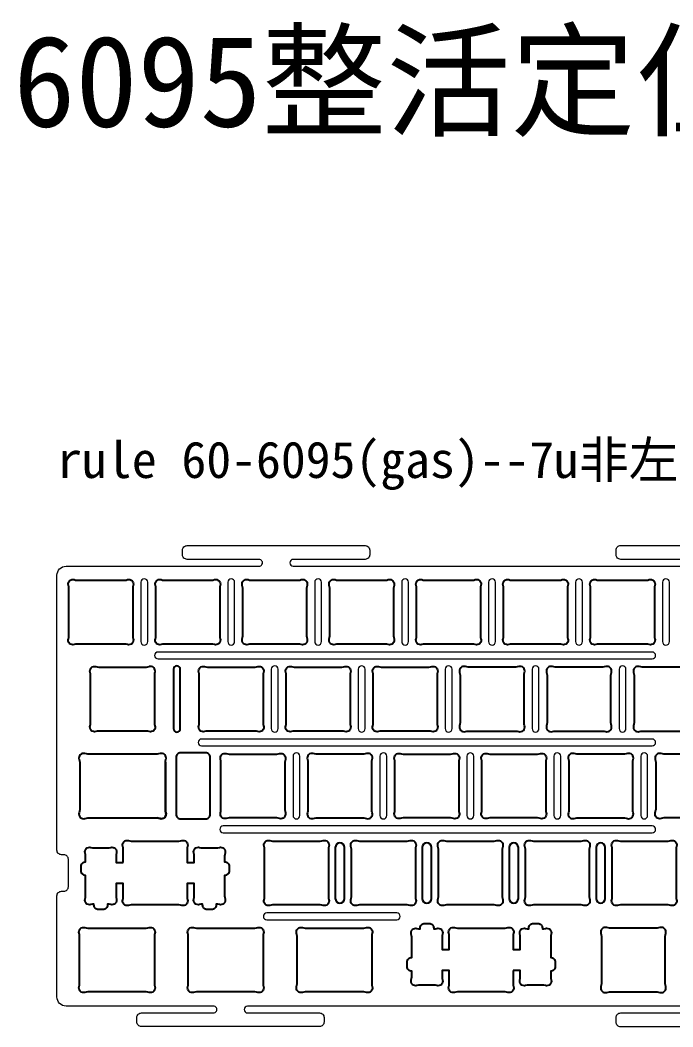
# Model space of a CAD drawing. Header units: millimetres. Extents: x 3201 to 5715, y 849 to 1652.
# Drawn here: x 5078 to 5221, y 1349.8 to 1570.3 of the extents above; entities that cross this region are included whole.
import ezdxf

# ---------------------------------------------------------------- set-up
doc = ezdxf.new("R2010")
doc.units = ezdxf.units.MM
doc.layers.add('1', color=7, linetype='Continuous', lineweight=0)
doc.styles.add('MtXpl_', font='')
doc.styles.get("Standard").update_dxf_attribs({"font": 'arial.ttf'})
doc.styles.get('MtXpl_').set_extended_font_data('SimSun')

msp = doc.modelspace()

# ---------------------------------------------------------------- linework, layer by layer
at = {"color": 7}
for points in [[(5090.47, 1433.68, 0.078597), (5089.86, 1433.58, -0.612516), (5088.6, 1434.84, 0.078597), (5088.7, 1435.46), (5088.7, 1445.9, 0.095705), (5088.6, 1446.52, -0.612516), (5089.86, 1447.78, 0.078597), (5090.47, 1447.68), (5100.92, 1447.68, 0.078597), (5101.53, 1447.78, -0.612516), (5102.79, 1446.52, 0.078597), (5102.7, 1445.9), (5102.7, 1435.46, 0.078597), (5102.79, 1434.84, -0.612516), (5101.53, 1433.58, 0.078597), (5100.92, 1433.68)], [(5108.91, 1447.78, 0.078597), (5109.52, 1447.68), (5119.97, 1447.68, 0.078597), (5120.58, 1447.78, -0.612516), (5121.84, 1446.52, 0.078597), (5121.75, 1445.9), (5121.75, 1435.46, 0.078597), (5121.84, 1434.84, -0.612516), (5120.58, 1433.58, 0.078597), (5119.97, 1433.68), (5109.52, 1433.68, 0.078597), (5108.91, 1433.58, -0.612516), (5107.65, 1434.84, 0.078597), (5107.75, 1435.46), (5107.75, 1445.9, 0.078597), (5107.65, 1446.52, -0.612516)], [(5139.63, 1433.58, 0.078597), (5139.02, 1433.68), (5128.57, 1433.68, 0.078597), (5127.96, 1433.58, -0.612516), (5126.7, 1434.84, 0.078597), (5126.8, 1435.46), (5126.8, 1445.9, 0.078597), (5126.7, 1446.52, -0.612516), (5127.96, 1447.78, 0.078597), (5128.57, 1447.68), (5139.02, 1447.68, 0.078597), (5139.63, 1447.78, -0.612516), (5140.89, 1446.52, 0.078597), (5140.8, 1445.9), (5140.8, 1435.46, 0.078597), (5140.89, 1434.84, -0.612516)], [(5159.94, 1446.52, 0.078597), (5159.85, 1445.9), (5159.85, 1435.46, 0.078597), (5159.94, 1434.84, -0.612516), (5158.68, 1433.58, 0.078597), (5158.07, 1433.68), (5147.62, 1433.68, 0.078597), (5147.01, 1433.58, -0.612516), (5145.75, 1434.84, 0.078597), (5145.85, 1435.46), (5145.85, 1445.9, 0.078597), (5145.75, 1446.52, -0.612516), (5147.01, 1447.78, 0.078597), (5147.62, 1447.68), (5158.07, 1447.68, 0.078597), (5158.68, 1447.78, -0.612516)], [(5166.67, 1433.68, 0.078597), (5166.06, 1433.58, -0.612516), (5164.8, 1434.84, 0.078597), (5164.9, 1435.46), (5164.9, 1445.9, 0.078597), (5164.8, 1446.52, -0.612516), (5166.06, 1447.78, 0.078597), (5166.67, 1447.68), (5177.12, 1447.68, 0.078597), (5177.73, 1447.78, -0.612516), (5178.99, 1446.52, 0.095705), (5178.9, 1445.9), (5178.9, 1435.46, 0.078597), (5178.99, 1434.84, -0.612516), (5177.73, 1433.58, 0.078597), (5177.12, 1433.68)], [(5198.04, 1446.52, 0.078597), (5197.94, 1445.9), (5197.94, 1435.46, 0.078597), (5198.04, 1434.84, -0.612516), (5196.78, 1433.58, 0.078597), (5196.16, 1433.68), (5185.72, 1433.68, 0.078597), (5185.11, 1433.58, -0.612516), (5183.85, 1434.84, 0.078597), (5183.94, 1435.46), (5183.94, 1445.9, 0.078597), (5183.85, 1446.52, -0.612516), (5185.11, 1447.78, 0.078597), (5185.72, 1447.68), (5196.16, 1447.68, 0.078597), (5196.78, 1447.78, -0.612516)], [(5215.83, 1433.58, 0.078597), (5215.21, 1433.68), (5204.77, 1433.68, 0.078597), (5204.16, 1433.58, -0.612516), (5202.9, 1434.84, 0.078597), (5202.99, 1435.46), (5202.99, 1445.9, 0.078597), (5202.9, 1446.52, -0.612516), (5204.16, 1447.78, 0.078597), (5204.77, 1447.68), (5215.21, 1447.68, 0.078597), (5215.83, 1447.78, -0.612516), (5217.09, 1446.52, 0.078597), (5216.99, 1445.9), (5216.99, 1435.46, 0.078597), (5217.09, 1434.84, -0.612516)], [(5118.43, 1428.73, 0.078597), (5119.05, 1428.63), (5129.49, 1428.63, 0.078597), (5130.11, 1428.73, -0.612516), (5131.37, 1427.47, 0.078597), (5131.27, 1426.85), (5131.27, 1416.41, 0.078597), (5131.37, 1415.79, -0.612516), (5130.11, 1414.53, 0.078597), (5129.49, 1414.63), (5119.05, 1414.63, 0.078597), (5118.43, 1414.53, -0.612516), (5117.17, 1415.79, 0.078597), (5117.27, 1416.41), (5117.27, 1426.85, 0.078597), (5117.17, 1427.47, -0.612516)], [(5137.48, 1428.73, 0.078597), (5138.1, 1428.63), (5148.54, 1428.63, 0.078597), (5149.16, 1428.73, -0.612516), (5150.42, 1427.47, 0.078597), (5150.32, 1426.85), (5150.32, 1416.41, 0.078597), (5150.42, 1415.79, -0.612516), (5149.16, 1414.53, 0.078597), (5148.54, 1414.63), (5138.1, 1414.63, 0.078597), (5137.48, 1414.53, -0.612516), (5136.22, 1415.79, 0.078597), (5136.32, 1416.41), (5136.32, 1426.85, 0.078597), (5136.22, 1427.47, -0.612516)], [(5169.47, 1427.47, 0.078597), (5169.37, 1426.85), (5169.37, 1416.41, 0.078597), (5169.47, 1415.79, -0.612516), (5168.21, 1414.53, 0.078597), (5167.59, 1414.63), (5157.15, 1414.63, 0.078597), (5156.53, 1414.53, -0.612516), (5155.27, 1415.79, 0.078597), (5155.37, 1416.41), (5155.37, 1426.85, 0.078597), (5155.27, 1427.47, -0.612516), (5156.53, 1428.73, 0.078597), (5157.15, 1428.63), (5167.59, 1428.63, 0.078597), (5168.21, 1428.73, -0.612516)], [(5188.52, 1427.47, 0.612516), (5187.26, 1428.73, -0.078597), (5186.64, 1428.63), (5176.2, 1428.63, -0.078597), (5175.58, 1428.73, 0.612516), (5174.32, 1427.47, -0.078597), (5174.42, 1426.85), (5174.42, 1416.41, -0.078597), (5174.32, 1415.79, 0.612516), (5175.58, 1414.53, -0.078597), (5176.2, 1414.63), (5186.64, 1414.63, -0.078597), (5187.26, 1414.53, 0.612516), (5188.52, 1415.79, -0.078597), (5188.42, 1416.41), (5188.42, 1426.85, -0.078597)], [(5207.57, 1427.47, 0.612516), (5206.31, 1428.73, -0.078597), (5205.69, 1428.63), (5195.25, 1428.63, -0.078597), (5194.63, 1428.73, 0.612516), (5193.37, 1427.47, -0.078597), (5193.47, 1426.85), (5193.47, 1416.41, -0.078597), (5193.37, 1415.79, 0.612516), (5194.63, 1414.53, -0.078597), (5195.25, 1414.63), (5205.69, 1414.63, -0.078597), (5206.31, 1414.53, 0.612516), (5207.57, 1415.79, -0.078597), (5207.47, 1416.41), (5207.47, 1426.85, -0.078597)], [(5212.42, 1415.79, 0.612516), (5213.68, 1414.53, -0.078597), (5214.3, 1414.63), (5224.74, 1414.63, -0.078597), (5225.36, 1414.53, 0.612516), (5226.62, 1415.79, -0.078597), (5226.52, 1416.41), (5226.52, 1426.85, -0.078597), (5226.62, 1427.47, 0.612516), (5225.36, 1428.73, -0.078597), (5224.74, 1428.63), (5214.3, 1428.63, -0.078597), (5213.68, 1428.73, 0.612516), (5212.42, 1427.47, -0.078597), (5212.52, 1426.85), (5212.52, 1416.41, -0.078597)], [(5108.06, 1395.58, -0.078597), (5108.68, 1395.48, 0.612516), (5109.94, 1396.74, -0.078597), (5109.84, 1397.36), (5109.84, 1407.8, -0.078597), (5109.94, 1408.42, 0.612516), (5108.68, 1409.68, -0.078597), (5108.06, 1409.58), (5092.85, 1409.58, -0.078597), (5092.23, 1409.68, 0.612516), (5090.97, 1408.42, -0.078597), (5091.07, 1407.8), (5091.07, 1397.36, -0.078597), (5090.97, 1396.74, 0.612516), (5092.23, 1395.48, -0.078597), (5092.85, 1395.58)], [(5136.13, 1396.74, -0.612516), (5134.87, 1395.48, 0.078597), (5134.25, 1395.58), (5123.81, 1395.58, 0.078597), (5123.19, 1395.48, -0.612516), (5121.94, 1396.74, 0.078597), (5122.03, 1397.36), (5122.03, 1407.8, 0.078597), (5121.94, 1408.42, -0.612516), (5123.19, 1409.68, 0.078597), (5123.81, 1409.58), (5134.25, 1409.58, 0.078597), (5134.87, 1409.68, -0.612516), (5136.13, 1408.42, 0.078597), (5136.03, 1407.8), (5136.03, 1397.36, 0.078597)], [(5142.24, 1409.68, 0.612516), (5140.99, 1408.42, -0.078597), (5141.08, 1407.8), (5141.08, 1397.36, -0.078597), (5140.99, 1396.74, 0.612516), (5142.24, 1395.48, -0.078597), (5142.86, 1395.58), (5153.3, 1395.58, -0.078597), (5153.92, 1395.48, 0.612516), (5155.18, 1396.74, -0.078597), (5155.08, 1397.36), (5155.08, 1407.8, -0.078597), (5155.18, 1408.42, 0.612516), (5153.92, 1409.68, -0.078597), (5153.3, 1409.58), (5142.86, 1409.58, -0.078597)], [(5192.02, 1395.48, 0.078597), (5191.4, 1395.58), (5180.96, 1395.58, 0.078597), (5180.34, 1395.48, -0.612516), (5179.09, 1396.74, 0.078597), (5179.18, 1397.36), (5179.18, 1407.8, 0.078597), (5179.09, 1408.42, -0.612516), (5180.34, 1409.68, 0.078597), (5180.96, 1409.58), (5191.4, 1409.58, 0.078597), (5192.02, 1409.68, -0.612516), (5193.28, 1408.42, 0.078597), (5193.18, 1407.8), (5193.18, 1397.36, 0.078597), (5193.28, 1396.74, -0.612516)], [(5212.33, 1408.42, 0.612516), (5211.07, 1409.68, -0.078597), (5210.45, 1409.58), (5200.01, 1409.58, -0.078597), (5199.39, 1409.68, 0.612516), (5198.14, 1408.42, -0.078597), (5198.23, 1407.8), (5198.23, 1397.36, -0.078597), (5198.14, 1396.74, 0.612516), (5199.39, 1395.48, -0.078597), (5200.01, 1395.58), (5210.45, 1395.58, -0.078597), (5211.07, 1395.48, 0.612516), (5212.33, 1396.74, -0.078597), (5212.23, 1397.36), (5212.23, 1407.8, -0.078597)], [(5219.47, 1370.32, 0.612516), (5218.21, 1371.58, -0.078597), (5217.6, 1371.48), (5207.15, 1371.48, -0.078597), (5206.54, 1371.58, 0.612516), (5205.28, 1370.32, -0.078597), (5205.38, 1369.7), (5205.38, 1359.26, -0.078597), (5205.28, 1358.64, 0.612516), (5206.54, 1357.38, -0.078597), (5207.15, 1357.48), (5217.6, 1357.48, -0.078597), (5218.21, 1357.38, 0.612516), (5219.47, 1358.64, -0.078597), (5219.38, 1359.26), (5219.38, 1369.7, -0.078597)]]:
    msp.add_lwpolyline(points, format="xyb", close=True, dxfattribs=at)
at = {"color": 7, "linetype": 'Continuous'}
msp.add_lwpolyline([(5113.11, 1428.16, 0.414214), (5112.36, 1428.91, 0.414214), (5111.61, 1428.16), (5111.61, 1415.16, 0.414214), (5112.36, 1414.41, 0.414214), (5113.11, 1415.16)], format="xyb", close=True, dxfattribs=at)
at = {"color": 7}
for points in [[(5107.46, 1426.85), (5107.46, 1416.41, 0.078597), (5107.56, 1415.79, -0.612516), (5106.3, 1414.53, 0.078597), (5105.68, 1414.63), (5095.24, 1414.63, 0.078597), (5094.62, 1414.53, -0.612516), (5093.36, 1415.79, 0.078597), (5093.46, 1416.41), (5093.46, 1426.85, 0.078597), (5093.36, 1427.47, -0.612516), (5094.62, 1428.73, 0.078597), (5095.24, 1428.63), (5105.68, 1428.63, 0.078597), (5106.3, 1428.73)], [(5174.13, 1407.8), (5174.13, 1397.36, 0.078597), (5174.23, 1396.74, -0.612516), (5172.97, 1395.48, 0.078597), (5172.35, 1395.58), (5161.91, 1395.58, 0.078597), (5161.29, 1395.48, -0.612516), (5160.04, 1396.74, 0.078597), (5160.13, 1397.36), (5160.13, 1407.8, 0.078597), (5160.04, 1408.42, -0.612516), (5161.29, 1409.68, 0.078597), (5161.91, 1409.58), (5172.35, 1409.58, 0.078597), (5172.97, 1409.68, -0.612516), (5174.23, 1408.42, 0.078597), (5174.13, 1407.8)], [(5231.28, 1407.8, -0.078597), (5231.38, 1408.42, 0.612516), (5230.12, 1409.68, -0.078597), (5229.5, 1409.58), (5219.06, 1409.58, -0.078597), (5218.44, 1409.68, 0.612516), (5217.18, 1408.42, -0.078597), (5217.28, 1407.8), (5217.28, 1397.36)], [(5109.84, 1407.8), (5109.84, 1397.36, 0.078597), (5109.94, 1396.74, -0.612516), (5108.68, 1395.48, 0.078597), (5108.06, 1395.58)], [(5231.28, 1407.8), (5231.28, 1397.36, 0.078597), (5231.38, 1396.74, -0.612516), (5230.12, 1395.48, 0.078597), (5229.5, 1395.58), (5219.06, 1395.58, 0.078597), (5218.44, 1395.48, -0.612516), (5217.18, 1396.74, 0.078597), (5217.28, 1397.36)]]:
    msp.add_lwpolyline(points, format="xyb", dxfattribs=at)
for points in [[(5113.19, 1409.86, 0.414214), (5112.19, 1408.86), (5112.19, 1396.36, 0.414214), (5113.19, 1395.36), (5118.69, 1395.36, 0.414214), (5119.69, 1396.36), (5119.69, 1408.86, 0.414214), (5118.69, 1409.86)], [(5143.78, 1390.53, 0.078597), (5144.4, 1390.63, -0.612516), (5145.66, 1389.37, 0.078597), (5145.56, 1388.75), (5145.56, 1378.31, 0.078597), (5145.66, 1377.69, -0.612516), (5144.4, 1376.43, 0.078597), (5143.78, 1376.53), (5133.34, 1376.53, 0.078597), (5132.72, 1376.43, -0.612516), (5131.46, 1377.69, 0.078597), (5131.56, 1378.31), (5131.56, 1388.75, 0.078597), (5131.46, 1389.37, -0.612516), (5132.72, 1390.63, 0.078597), (5133.34, 1390.53)], [(5162.83, 1390.53, 0.078597), (5163.45, 1390.63, -0.612516), (5164.71, 1389.37, 0.078597), (5164.61, 1388.75), (5164.61, 1378.31, 0.078597), (5164.71, 1377.69, -0.612516), (5163.45, 1376.43, 0.078597), (5162.83, 1376.53), (5152.39, 1376.53, 0.078597), (5151.77, 1376.43, -0.612516), (5150.51, 1377.69, 0.078597), (5150.61, 1378.31), (5150.61, 1388.75, 0.078597), (5150.51, 1389.37, -0.612516), (5151.77, 1390.63, 0.078597), (5152.39, 1390.53)], [(5181.88, 1390.53, 0.078597), (5182.5, 1390.63, -0.612516), (5183.76, 1389.37, 0.078597), (5183.66, 1388.75), (5183.66, 1378.31, 0.078597), (5183.76, 1377.69, -0.612516), (5182.5, 1376.43, 0.078597), (5181.88, 1376.53), (5171.44, 1376.53, 0.078597), (5170.82, 1376.43, -0.612516), (5169.56, 1377.69, 0.078597), (5169.66, 1378.31), (5169.66, 1388.75, 0.078597), (5169.56, 1389.37, -0.612516), (5170.82, 1390.63, 0.078597), (5171.44, 1390.53)], [(5200.93, 1390.53, 0.078597), (5201.55, 1390.63, -0.612516), (5202.81, 1389.37, 0.078597), (5202.71, 1388.75), (5202.71, 1378.31, 0.078597), (5202.81, 1377.69, -0.612516), (5201.55, 1376.43, 0.078597), (5200.93, 1376.53), (5190.49, 1376.53, 0.078597), (5189.87, 1376.43, -0.612516), (5188.61, 1377.69, 0.078597), (5188.71, 1378.31), (5188.71, 1388.75, 0.078597), (5188.61, 1389.37, -0.612516), (5189.87, 1390.63, 0.078597), (5190.49, 1390.53)], [(5219.98, 1390.53, 0.078597), (5220.6, 1390.63, -0.612516), (5221.86, 1389.37, 0.078597), (5221.76, 1388.75), (5221.76, 1378.31, 0.078597), (5221.86, 1377.69, -0.612516), (5220.6, 1376.43, 0.078597), (5219.98, 1376.53), (5209.54, 1376.53, 0.078597), (5208.92, 1376.43, -0.612516), (5207.66, 1377.69, 0.078597), (5207.76, 1378.31), (5207.76, 1388.75, 0.078597), (5207.66, 1389.37, -0.612516), (5208.92, 1390.63, 0.078597), (5209.54, 1390.53)], [(5107.54, 1370.32, 0.078597), (5107.44, 1369.7), (5107.44, 1359.26, 0.078597), (5107.54, 1358.64, -0.612516), (5106.28, 1357.38, 0.078597), (5105.66, 1357.48), (5092.84, 1357.48, 0.078597), (5092.22, 1357.38, -0.612516), (5090.96, 1358.64, 0.078597), (5091.06, 1359.26), (5091.06, 1369.7, 0.078597), (5090.96, 1370.32, -0.612516), (5092.22, 1371.58, 0.078597), (5092.84, 1371.48), (5105.66, 1371.48, 0.078597), (5106.28, 1371.58, -0.612516)], [(5131.35, 1370.32, 0.078597), (5131.26, 1369.7), (5131.26, 1359.26, 0.078597), (5131.35, 1358.64, -0.612516), (5130.09, 1357.38, 0.078597), (5129.48, 1357.48), (5116.65, 1357.48, 0.078597), (5116.03, 1357.38, -0.612516), (5114.77, 1358.64, 0.078597), (5114.87, 1359.26), (5114.87, 1369.7, 0.078597), (5114.77, 1370.32, -0.612516), (5116.03, 1371.58, 0.078597), (5116.65, 1371.48), (5129.48, 1371.48, 0.078597), (5130.09, 1371.58, -0.612516)], [(5155.18, 1370.32, 0.078597), (5155.08, 1369.7), (5155.08, 1359.26, 0.078597), (5155.18, 1358.64, -0.612516), (5153.92, 1357.38, 0.078597), (5153.3, 1357.48), (5140.48, 1357.48, 0.078597), (5139.86, 1357.38, -0.612516), (5138.6, 1358.64, 0.078597), (5138.7, 1359.26), (5138.7, 1369.7, 0.078597), (5138.6, 1370.32, -0.612516), (5139.86, 1371.58, 0.078597), (5140.48, 1371.48), (5153.3, 1371.48, 0.078597), (5153.92, 1371.58, -0.612516)]]:
    msp.add_lwpolyline(points, format="xyb", close=True)
at = {"color": 0}
for points in [[(5100.6, 1385.83), (5100.6, 1388.75, 0.078597), (5100.5, 1389.37, -0.612516), (5101.76, 1390.63, 0.078597), (5102.38, 1390.53), (5112.82, 1390.53, 0.078597), (5113.44, 1390.63, -0.612516), (5114.7, 1389.37, 0.078597), (5114.6, 1388.75), (5114.6, 1385.83), (5116.18, 1385.83), (5116.18, 1387.25, 0.078597), (5116.08, 1387.87, -0.612516), (5117.34, 1389.13, 0.078597), (5117.96, 1389.03), (5121.05, 1389.03, 0.078597), (5121.67, 1389.13, -0.612516), (5122.92, 1387.87, 0.078597), (5122.83, 1387.25), (5122.83, 1386, -0.414214), (5123.83, 1385), (5123.83, 1384, -0.414214), (5122.83, 1383), (5122.83, 1378.51, 0.078597), (5122.92, 1377.89, -0.612516), (5121.67, 1376.63, 0.078597), (5121.05, 1376.73), (5121, 1376.73), (5121, 1376.53, -0.414214), (5120, 1375.53), (5119, 1375.53, -0.414214), (5118, 1376.53), (5118, 1376.73), (5117.96, 1376.73, 0.078597), (5117.34, 1376.63, -0.612516), (5116.08, 1377.89, 0.078597), (5116.18, 1378.51), (5116.18, 1381.23), (5114.6, 1381.23), (5114.6, 1378.31, 0.078597), (5114.7, 1377.69, -0.612516), (5113.44, 1376.43, 0.078597), (5112.82, 1376.53), (5102.38, 1376.53, 0.078597), (5101.76, 1376.43, -0.612516), (5100.5, 1377.69, 0.078597), (5100.6, 1378.31), (5100.6, 1381.23), (5099.03, 1381.23), (5099.03, 1378.51, 0.078597), (5099.12, 1377.89, -0.612516), (5097.87, 1376.63, 0.078597), (5097.25, 1376.73), (5097.2, 1376.73), (5097.2, 1376.53, -0.414214), (5096.2, 1375.53), (5095.2, 1375.53, -0.414214), (5094.2, 1376.53), (5094.2, 1376.73), (5094.16, 1376.73, 0.078597), (5093.54, 1376.63, -0.612516), (5092.28, 1377.89, 0.078597), (5092.38, 1378.51), (5092.38, 1383, -0.414214), (5091.38, 1384), (5091.38, 1385, -0.414214), (5092.38, 1386), (5092.38, 1387.25, 0.078597), (5092.28, 1387.87, -0.612516), (5093.54, 1389.13, 0.078597), (5094.16, 1389.03), (5097.25, 1389.03, 0.078597), (5097.87, 1389.13, -0.612516), (5099.12, 1387.87, 0.078597), (5099.03, 1387.25), (5099.03, 1385.83)], [(5186.04, 1362.18), (5186.04, 1359.26, 0.078597), (5186.14, 1358.64, -0.612516), (5184.88, 1357.38, 0.078597), (5184.26, 1357.48), (5173.82, 1357.48, 0.078597), (5173.2, 1357.38, -0.612516), (5171.94, 1358.64, 0.078597), (5172.04, 1359.26), (5172.04, 1362.18), (5170.46, 1362.18), (5170.46, 1360.76, 0.078597), (5170.56, 1360.14, -0.612516), (5169.3, 1358.88, 0.078597), (5168.68, 1358.98), (5165.59, 1358.98, 0.078597), (5164.97, 1358.88, -0.612516), (5163.72, 1360.14, 0.078597), (5163.81, 1360.76), (5163.81, 1362.01, -0.414214), (5162.81, 1363.01), (5162.81, 1364.01, -0.414214), (5163.81, 1365.01), (5163.81, 1369.5, 0.078597), (5163.72, 1370.12, -0.612516), (5164.97, 1371.38, 0.078597), (5165.59, 1371.28), (5165.64, 1371.28), (5165.64, 1371.48, -0.414214), (5166.64, 1372.48), (5167.64, 1372.48, -0.414214), (5168.64, 1371.48), (5168.64, 1371.28), (5168.68, 1371.28, 0.078597), (5169.3, 1371.38, -0.612516), (5170.56, 1370.12, 0.078597), (5170.46, 1369.5), (5170.46, 1366.78), (5172.04, 1366.78), (5172.04, 1369.7, 0.078597), (5171.94, 1370.32, -0.612516), (5173.2, 1371.58, 0.078597), (5173.82, 1371.48), (5184.26, 1371.48, 0.078597), (5184.88, 1371.58, -0.612516), (5186.14, 1370.32, 0.078597), (5186.04, 1369.7), (5186.04, 1366.78), (5187.61, 1366.78), (5187.61, 1369.5, 0.078597), (5187.52, 1370.12, -0.612516), (5188.77, 1371.38, 0.078597), (5189.39, 1371.28), (5189.44, 1371.28), (5189.44, 1371.48, -0.414214), (5190.44, 1372.48), (5191.44, 1372.48, -0.414214), (5192.44, 1371.48), (5192.44, 1371.28), (5192.48, 1371.28, 0.078597), (5193.1, 1371.38, -0.612516), (5194.36, 1370.12, 0.078597), (5194.26, 1369.5), (5194.26, 1365.01, -0.414214), (5195.26, 1364.01), (5195.26, 1363.01, -0.414214), (5194.26, 1362.01), (5194.26, 1360.76, 0.078597), (5194.36, 1360.14, -0.612516), (5193.1, 1358.88, 0.078597), (5192.48, 1358.98), (5189.39, 1358.98, 0.078597), (5188.77, 1358.88, -0.612516), (5187.52, 1360.14, 0.078597), (5187.61, 1360.76), (5187.61, 1362.18)]]:
    msp.add_lwpolyline(points, format="xyb", close=True, dxfattribs=at)
for points in [[(5149.08, 1377.95), (5149.08, 1389.11, 1), (5147.08, 1389.11)], [(5168.13, 1377.95), (5168.13, 1389.11, 1), (5166.13, 1389.11)], [(5187.18, 1377.95), (5187.18, 1389.11, 1), (5185.18, 1389.11)], [(5206.23, 1377.95), (5206.23, 1389.11, 1), (5204.23, 1389.11)], [(5147.08, 1389.11), (5147.08, 1377.95, 1), (5149.08, 1377.95)], [(5166.13, 1389.11), (5166.13, 1377.95, 1), (5168.13, 1377.95)], [(5185.18, 1389.11), (5185.18, 1377.95, 1), (5187.18, 1377.95)], [(5204.23, 1389.11), (5204.23, 1377.95, 1), (5206.23, 1377.95)]]:
    msp.add_lwpolyline(points, format="xyb")
at = {"color": 7}
for centre, radius, start, end in [((5106.6, 1427.78), 1, 342.0237, 107.9763), ((5109.46, 1426.85), 2, 162.0237, 180)]:
    msp.add_arc(centre, radius, start, end, dxfattribs=at)
at = {"layer": '1'}
for points in [[(5225.35, 1354.38), (5127.86, 1354.38, 0.999996), (5127.86, 1352.88), (5143.61, 1352.88, -0.414214), (5144.61, 1351.88), (5144.61, 1350.88, -0.414214), (5143.61, 1349.88), (5104.61, 1349.88, -0.414214), (5103.61, 1350.88), (5103.61, 1351.88, -0.414214), (5104.61, 1352.88), (5120.36, 1352.88, 1.006341), (5120.36, 1354.38), (5088.1, 1354.38, -0.414214), (5086.1, 1356.38), (5086.1, 1378.53, -0.414214), (5087.1, 1379.53), (5087.6, 1379.53, 0.414214), (5088.6, 1380.53), (5088.6, 1386.53, 0.414214), (5087.6, 1387.53), (5087.1, 1387.53, -0.414214), (5086.1, 1388.53), (5086.1, 1448.73, -0.414214), (5088.1, 1450.73), (5130.36, 1450.73, 1.006341), (5130.36, 1452.23), (5114.61, 1452.23, -0.414214), (5113.61, 1453.23), (5113.61, 1454.23, -0.414214), (5114.61, 1455.23), (5153.61, 1455.23, -0.414214), (5154.61, 1454.23), (5154.61, 1453.23, -0.414214), (5153.61, 1452.23), (5137.86, 1452.23, 0.999996), (5137.86, 1450.73), (5225.35, 1450.73, 1.004198)], [(5225.35, 1452.23), (5209.6, 1452.23, -0.414214), (5208.6, 1453.23), (5208.6, 1454.28, -0.414214), (5209.6, 1455.28), (5248.6, 1455.28, -0.414214)], [(5248.6, 1349.83), (5209.6, 1349.83, -0.428049), (5208.6, 1350.88), (5208.6, 1351.88, -0.414214), (5209.6, 1352.88), (5225.35, 1352.88, 1.06449)]]:
    msp.add_lwpolyline(points, format="xyb", dxfattribs=at)
at = {"layer": '1', "color": 7, "linetype": 'Continuous', "lineweight": 18}
for points in [[(5104.47, 1434.21, 0.414214), (5105.22, 1433.46, 0.414214), (5105.97, 1434.21), (5105.97, 1447.21, 0.414214), (5105.22, 1447.96, 0.414214), (5104.47, 1447.21)], [(5123.52, 1447.21), (5123.52, 1434.21, 0.414214), (5124.27, 1433.46, 0.414214), (5125.02, 1434.21), (5125.02, 1447.21, 0.414214), (5124.27, 1447.96, 0.414214)], [(5142.57, 1447.21), (5142.57, 1434.21, 0.414214), (5143.32, 1433.46, 0.414214), (5144.07, 1434.21), (5144.07, 1447.21, 0.414214), (5143.32, 1447.96, 0.414214)], [(5161.62, 1447.21), (5161.62, 1434.21, 0.414214), (5162.37, 1433.46, 0.414214), (5163.12, 1434.21), (5163.12, 1447.21, 0.414214), (5162.37, 1447.96, 0.414214)], [(5180.67, 1447.21), (5180.67, 1434.21, 0.414214), (5181.42, 1433.46, 0.414214), (5182.17, 1434.21), (5182.17, 1447.21, 0.414214), (5181.42, 1447.96, 0.414214)], [(5199.72, 1447.21), (5199.72, 1434.21, 0.414214), (5200.47, 1433.46, 0.414214), (5201.22, 1434.21), (5201.22, 1447.21, 0.414214), (5200.47, 1447.96, 0.414214)], [(5218.77, 1447.21), (5218.77, 1434.21, 0.414214), (5219.52, 1433.46, 0.414214), (5220.27, 1434.21), (5220.27, 1447.21, 0.414214), (5219.52, 1447.96, 0.414214)], [(5108.25, 1430.43), (5216.5, 1430.43, 0.414214), (5217.25, 1431.18, 0.414214), (5216.5, 1431.93), (5108.25, 1431.93, 0.414214), (5107.5, 1431.18, 0.414214)], [(5133.05, 1415.16, 0.414214), (5133.8, 1414.41, 0.414214), (5134.55, 1415.16), (5134.55, 1428.16, 0.414214), (5133.8, 1428.91, 0.414214), (5133.05, 1428.16)], [(5152.1, 1428.16), (5152.1, 1415.16, 0.414214), (5152.85, 1414.41, 0.414214), (5153.6, 1415.16), (5153.6, 1428.16, 0.414214), (5152.85, 1428.91, 0.414214)], [(5171.15, 1428.16), (5171.15, 1415.16, 0.414214), (5171.9, 1414.41, 0.414214), (5172.65, 1415.16), (5172.65, 1428.16, 0.414214), (5171.9, 1428.91, 0.414214)], [(5190.2, 1428.16), (5190.2, 1415.16, 0.414214), (5190.95, 1414.41, 0.414214), (5191.7, 1415.16), (5191.7, 1428.16, 0.414214), (5190.95, 1428.91, 0.414214)], [(5209.25, 1428.16), (5209.25, 1415.16, 0.414214), (5210, 1414.41, 0.414214), (5210.75, 1415.16), (5210.75, 1428.16, 0.414214), (5210, 1428.91, 0.414214)], [(5117.77, 1412.88, 0.414214), (5117.02, 1412.13, 0.414214), (5117.77, 1411.38), (5216.5, 1411.38, 0.414214), (5217.25, 1412.13, 0.414214), (5216.5, 1412.88)], [(5137.81, 1409.11), (5137.81, 1396.11, 0.414214), (5138.56, 1395.36, 0.414214), (5139.31, 1396.11), (5139.31, 1409.11, 0.414214), (5138.56, 1409.86, 0.414214)], [(5156.86, 1409.11), (5156.86, 1396.11, 0.414214), (5157.61, 1395.36, 0.414214), (5158.36, 1396.11), (5158.36, 1409.11, 0.414214), (5157.61, 1409.86, 0.414214)], [(5175.91, 1409.11), (5175.91, 1396.11, 0.414214), (5176.66, 1395.36, 0.414214), (5177.41, 1396.11), (5177.41, 1409.11, 0.414214), (5176.66, 1409.86, 0.414214)], [(5194.96, 1409.11), (5194.96, 1396.11, 0.414214), (5195.71, 1395.36, 0.414214), (5196.46, 1396.11), (5196.46, 1409.11, 0.414214), (5195.71, 1409.86, 0.414214)], [(5214.01, 1409.11), (5214.01, 1396.11, 0.414214), (5214.76, 1395.36, 0.414214), (5215.51, 1396.11), (5215.51, 1409.11, 0.414214), (5214.76, 1409.86, 0.414214)], [(5122.53, 1392.33), (5216.5, 1392.33, 0.414214), (5217.25, 1393.08, 0.414214), (5216.5, 1393.83), (5122.53, 1393.83, 0.414214), (5121.78, 1393.08, 0.414214)], [(5132.06, 1373.28), (5160.54, 1373.28, 0.414214), (5161.29, 1374.03, 0.414214), (5160.54, 1374.78), (5132.06, 1374.78, 0.414214), (5131.31, 1374.03, 0.414214)]]:
    msp.add_lwpolyline(points, format="xyb", close=True, dxfattribs=at)

# ---------------------------------------------------------------- texts
at = {"color": 7, "style": 'MtXpl_'}
msp.add_text('rule 60-6095(gas)--7u非左移+7回+分裂空格（不支持7u空格）', height=8, dxfattribs=at).set_placement((5086.17, 1470.05))
at = {"insert": (5076.53, 1566.98), "char_height": 20, "attachment_point": 1}
msp.add_mtext_dynamic_manual_height_columns('{\\fSimSun|b0|i0|c134|p2;6095整活定位板（wkl/hhkb的分裂空格）}', width=662.325, gutter_width=12.5, heights=[0], dxfattribs=at)

doc.saveas('drawing.dxf')
